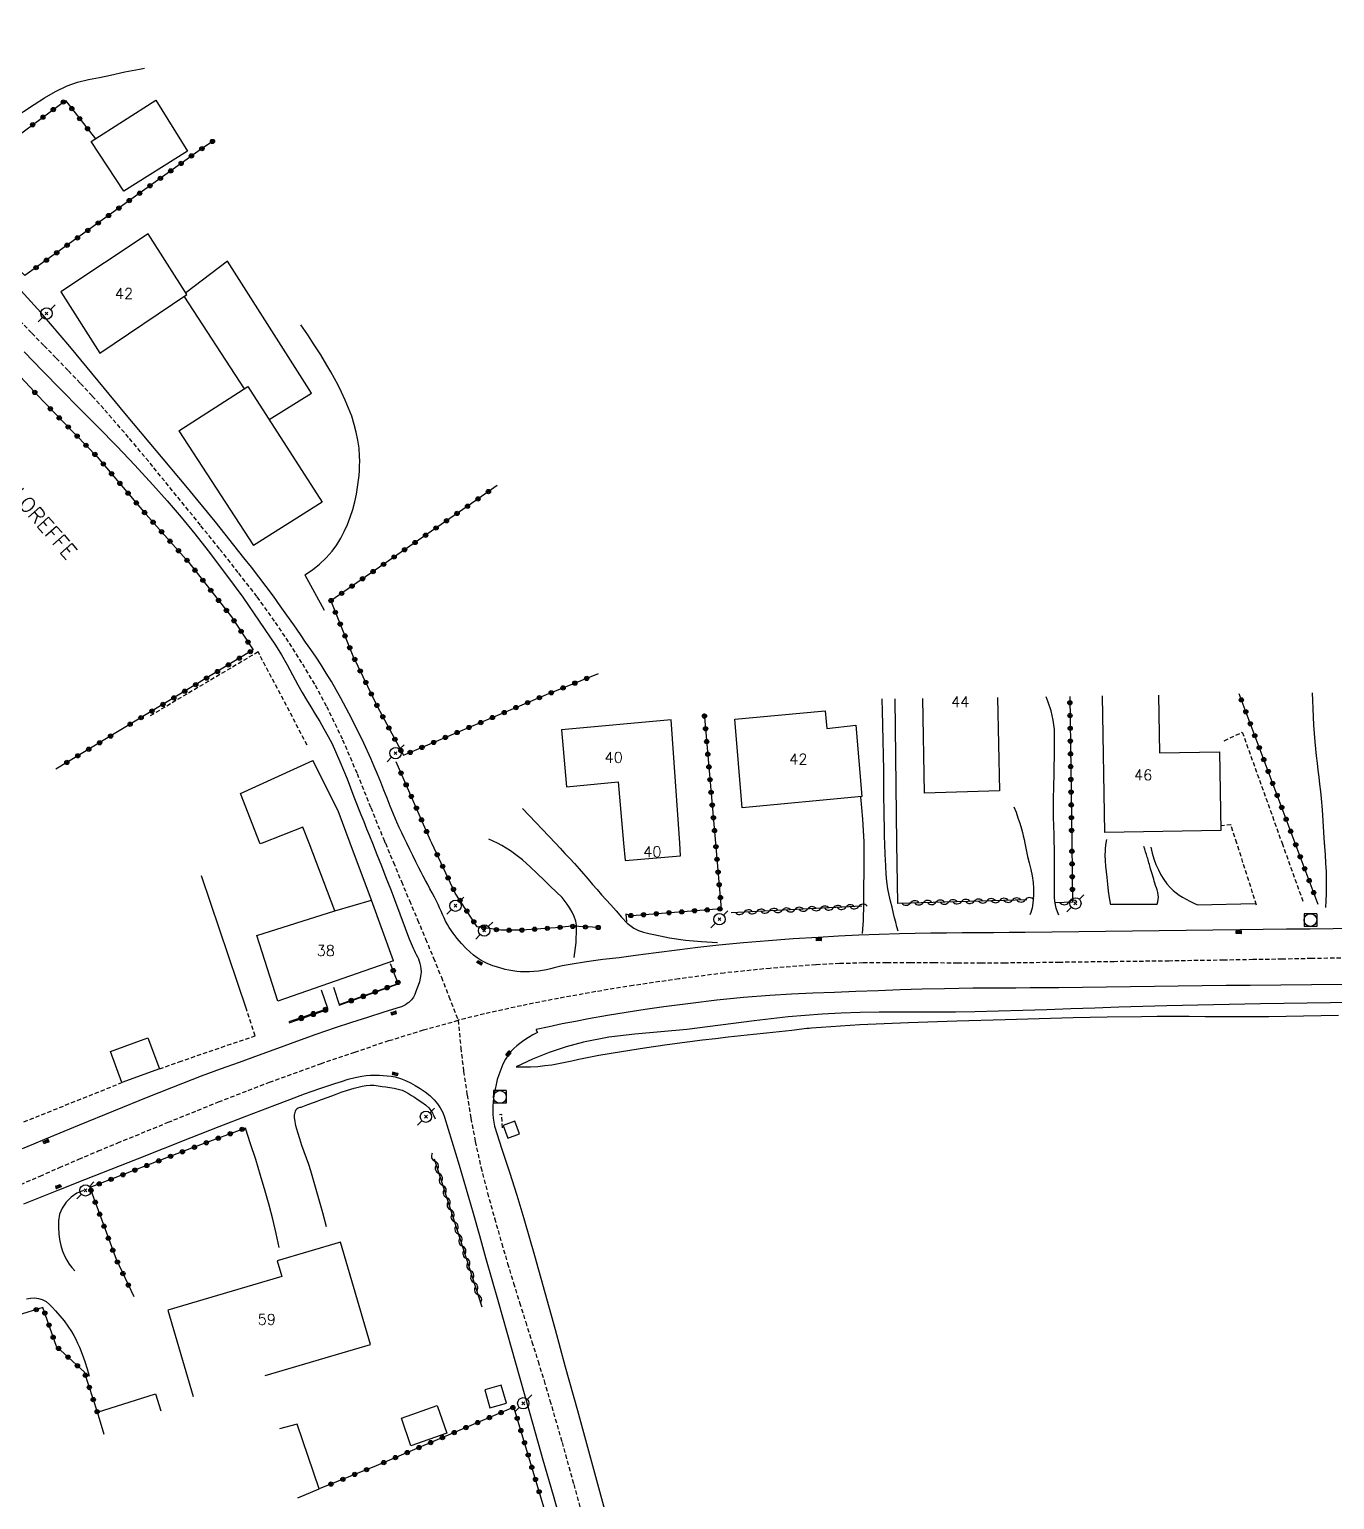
# Model space of a CAD drawing. Header units: millimetres. Extents: x 174000 to 175000, y 130000 to 130858.
# Drawn here: x 174642.2 to 174795.7, y 130093.8 to 130266.7 of the extents above; entities that cross this region are included whole.
import ezdxf
from ezdxf.enums import TextEntityAlignment as Align

# ---------------------------------------------------------------- set-up
doc = ezdxf.new("R2010")
doc.units = ezdxf.units.MM
doc.linetypes.add('DASHED', pattern=[0.75, 0.5, -0.25])
doc.layers.get('0').update_dxf_attribs({"linetype": 'CONTINUOUS'})
for name, color, linetype in [('W0001', 6, 'DASHED'), ('W0008', 7, 'CONTINUOUS'), ('W0014', 7, 'CONTINUOUS'), ('W0017', 7, 'CONTINUOUS'), ('W0101', 7, 'CONTINUOUS'), ('W0104', 1, 'CONTINUOUS'), ('W0112', 1, 'DASHED'), ('W0211', 2, 'CONTINUOUS'), ('W0214', 2, 'CONTINUOUS'), ('W0310', 3, 'CONTINUOUS'), ('W0322', 7, 'CONTINUOUS'), ('W0323', 7, 'CONTINUOUS'), ('W0330', 7, 'CONTINUOUS'), ('W0333', 7, 'CONTINUOUS'), ('W0401', 7, 'CONTINUOUS'), ('W0420', 7, 'CONTINUOUS'), ('W0473', 7, 'CONTINUOUS'), ('W0989', 7, 'CONTINUOUS'), ('W0991', 7, 'CONTINUOUS')]:
    doc.layers.add(name, color=color, linetype=linetype)
doc.styles.get("Standard").update_dxf_attribs({"font": 'romans.shx', "width": 0.85})

# ---------------------------------------------------------------- blocks, each defined once
blk = doc.blocks.new('T473')
for p, q in [((-0.166667, 0.166667), (0.166667, -0.166667)), ((-0.166667, -0.166667), (0.166667, 0.166667)), ((0.500001, 0.500001), (1.000002, 1.000002)), ((-1.000002, -1.000002), (-0.500001, -0.500001))]:
    blk.add_line(p, q)
blk.add_ellipse((0, 0), major_axis=(0.471405, 0.471405), ratio=1, start_param=5.4977871438, end_param=11.780972451)
blk = doc.blocks.new('T401')
for p, q in [((-0.3, 0.3), (0, 0.3)), ((-0.3, -0.25), (-0.3, 0.3)), ((-0.3, 0.15), (0, 0.15)), ((-0.3, 0), (0, 0)), ((0, 0.3), (0, -0.25)), ((-0.3, -0.15), (0, -0.15)), ((-0.3, -0.25), (-0.3, -0.3)), ((-0.3, -0.3), (0, -0.3)), ((0, -0.3), (0, -0.25))]:
    blk.add_line(p, q)
blk = doc.blocks.new('T420')
for p, q in [((0.75, 0.75), (-0.75, 0.75)), ((-0.75, 0.75), (-0.75, -0.75)), ((0.75, 0.75), (0.75, -0.75)), ((0.75, -0.75), (-0.75, -0.75))]:
    blk.add_line(p, q)
blk.add_ellipse((0, 0), major_axis=(-0.53, 0.53), ratio=1, start_param=3.926991, end_param=10.210176)
blk = doc.blocks.new('t310o')
at = {"color": 0, "linetype": 'Continuous'}
for centre, start, end in [((-0.5, 0.38), 216.8699, 323.1304), ((0.5, -0.37), 36.8699, 143.1303)]:
    blk.add_arc(centre, 0.625, start, end, dxfattribs=at)
blk = doc.blocks.new('t323o')
at = {"color": 0, "linetype": 'Continuous'}
for radius in [0.25, 0.15]:
    blk.add_circle((0, 0), radius, dxfattribs=at)
blk = doc.blocks.new('t322o')
at = {"color": 0, "linetype": 'Continuous'}
for radius in [0.25, 0.15]:
    blk.add_circle((0, 0), radius, dxfattribs=at)

msp = doc.modelspace()

# ---------------------------------------------------------------- linework, layer by layer
at = {"layer": 'W0001'}
for points in [[(174684.06, 130171), (174684.04, 130171.05), (174684.02, 130171.1), (174684, 130171.15), (174683.98, 130171.2), (174682.36, 130175.2), (174680.74, 130179.22), (174679.03, 130183.21), (174677.15, 130187.11), (174675.75, 130189.68), (174674.25, 130192.2), (174672.68, 130194.67), (174671.04, 130197.1), (174668.96, 130199.99), (174666.77, 130202.81), (174664.54, 130205.59), (174662.31, 130208.37), (174659.52, 130211.83), (174656.71, 130215.29), (174653.86, 130218.7), (174650.94, 130222.06), (174649.57, 130223.58), (174648.17, 130225.09), (174646.75, 130226.57), (174645.33, 130228.05), (174643.89, 130229.51), (174642.46, 130230.98), (174641.04, 130232.46)], [(174684.06, 130171), (174685, 130168.75), (174685.94, 130166.5), (174686.89, 130164.25), (174687.84, 130162), (174688.79, 130159.75), (174689.72, 130157.5), (174690.64, 130155.24), (174691.54, 130152.97), (174692.62, 130150.18)], [(174796.39, 130157.5), (174792.95, 130157.44), (174789.51, 130157.37), (174786.07, 130157.31), (174782.63, 130157.25), (174776.19, 130157.15), (174769.75, 130157.07), (174763.31, 130156.99), (174756.87, 130156.91), (174754.09, 130156.9), (174751.32, 130156.9), (174748.55, 130156.93), (174745.78, 130156.95), (174743, 130156.95), (174740.23, 130156.92), (174737.45, 130156.84), (174734.68, 130156.7), (174729.29, 130156.29), (174723.91, 130155.74), (174718.55, 130155.05), (174713.2, 130154.27), (174708.8, 130153.55), (174704.42, 130152.76), (174700.05, 130151.9), (174695.7, 130150.93), (174692.62, 130150.18)], [(174641.18, 130130.88), (174643.46, 130131.87), (174645.73, 130132.86), (174648.01, 130133.85), (174650.29, 130134.82), (174652.59, 130135.77), (174658.51, 130138.19), (174664.45, 130140.59), (174670.42, 130142.91), (174676.45, 130145.08), (174680.46, 130146.45), (174684.48, 130147.79), (174688.53, 130149.05), (174692.62, 130150.18)], [(174692.62, 130150.18), (174692.93, 130146.94), (174693.26, 130144.17), (174693.66, 130141.41), (174694.11, 130138.67), (174694.63, 130135.93), (174695.3, 130132.9), (174696.07, 130129.89), (174696.9, 130126.91), (174697.75, 130123.93), (174698.42, 130121.61), (174699.12, 130119.3), (174699.83, 130117), (174700.56, 130114.7), (174701.29, 130112.4), (174702.01, 130110.1), (174702.72, 130107.8), (174703.41, 130105.49), (174704.83, 130100.57), (174706.21, 130095.63), (174707.57, 130090.69)]]:
    msp.add_lwpolyline(points, dxfattribs=at)
at = {"layer": 'W0008'}
for points in [[(174686.57, 130171), (174686.28, 130171.62), (174685.99, 130172.23), (174685.7, 130172.86), (174685.42, 130173.48), (174685.02, 130174.41), (174684.63, 130175.34), (174684.26, 130176.28), (174683.89, 130177.22), (174683.53, 130178.16), (174683.15, 130179.1), (174682.76, 130180.03), (174682.36, 130180.95), (174681.53, 130182.75), (174680.67, 130184.53), (174679.77, 130186.29), (174678.84, 130188.04), (174678.29, 130189.03), (174677.71, 130190.02), (174677.11, 130191), (174676.5, 130191.97), (174675.91, 130192.87), (174675.3, 130193.76), (174674.68, 130194.64), (174674.07, 130195.53), (174673.28, 130196.66), (174672.49, 130197.79), (174671.7, 130198.91), (174670.89, 130200.02), (174670.04, 130201.17), (174669.18, 130202.31), (174668.31, 130203.44), (174667.43, 130204.56), (174664.03, 130208.8), (174660.58, 130213), (174657.11, 130217.17), (174653.62, 130221.33), (174650.28, 130225.36), (174646.95, 130229.4), (174643.55, 130233.38), (174640.01, 130237.25)], [(174641.58, 130228.74), (174643.74, 130226.51), (174645.93, 130224.3), (174648.11, 130222.1), (174650.3, 130219.89), (174652.47, 130217.67), (174654.61, 130215.42), (174656.71, 130213.13), (174658.39, 130211.24), (174660.04, 130209.32), (174661.65, 130207.37), (174663.22, 130205.38), (174665.28, 130202.66), (174667.29, 130199.9), (174669.24, 130197.1), (174671.14, 130194.26)], [(174671.14, 130194.26), (174671.86, 130193.13), (174672.52, 130191.96), (174673.14, 130190.77), (174673.77, 130189.6), (174674.27, 130188.73), (174674.78, 130187.87), (174675.3, 130187.01), (174675.82, 130186.16), (174676.34, 130185.3), (174676.84, 130184.43), (174677.33, 130183.55), (174677.79, 130182.66), (174678.72, 130180.62), (174679.56, 130178.55), (174680.36, 130176.46), (174681.18, 130174.38), (174681.52, 130173.54), (174681.86, 130172.69), (174682.2, 130171.85), (174682.54, 130171)], [(174682.54, 130171), (174683.07, 130169.66), (174683.6, 130168.32), (174684.13, 130166.98), (174684.65, 130165.64), (174684.97, 130164.8), (174685.29, 130163.96), (174685.6, 130163.12), (174685.91, 130162.27), (174686.22, 130161.43), (174686.54, 130160.59), (174686.86, 130159.75), (174687.2, 130158.92), (174687.31, 130158.66), (174687.44, 130158.41), (174687.57, 130158.16), (174687.7, 130157.92), (174687.83, 130157.66), (174687.94, 130157.41), (174688.05, 130157.14), (174688.13, 130156.87), (174688.2, 130156.55), (174688.24, 130156.22), (174688.25, 130155.89), (174688.24, 130155.56), (174688.17, 130155.13), (174688.06, 130154.7), (174687.93, 130154.29), (174687.77, 130153.88), (174687.65, 130153.55), (174687.51, 130153.22), (174687.35, 130152.9), (174687.15, 130152.6), (174686.99, 130152.43), (174686.81, 130152.28), (174686.62, 130152.14), (174686.42, 130152.01), (174686.27, 130151.92), (174686.11, 130151.84), (174685.95, 130151.77), (174685.78, 130151.71)], [(174798.25, 130160.96), (174795.5, 130160.93), (174792.76, 130160.91), (174790.01, 130160.88), (174787.26, 130160.85), (174784.52, 130160.82), (174781.36, 130160.79), (174778.2, 130160.75), (174775.05, 130160.71), (174771.89, 130160.67), (174768.73, 130160.63), (174765.58, 130160.59), (174762.42, 130160.55), (174759.27, 130160.51), (174757.42, 130160.5), (174755.57, 130160.48), (174753.73, 130160.47), (174751.88, 130160.46), (174750.03, 130160.44), (174748.19, 130160.42), (174746.34, 130160.39), (174744.5, 130160.34), (174742.1, 130160.27), (174739.71, 130160.18), (174737.32, 130160.07), (174734.93, 130159.93), (174732.01, 130159.75), (174729.09, 130159.53), (174726.18, 130159.29), (174723.27, 130159.01), (174720.81, 130158.74), (174718.36, 130158.43), (174715.91, 130158.1), (174713.46, 130157.78), (174711.54, 130157.54), (174709.61, 130157.31), (174707.69, 130157.06), (174705.78, 130156.76), (174705.31, 130156.67), (174704.84, 130156.57), (174704.38, 130156.45), (174703.92, 130156.34), (174703.46, 130156.22), (174702.99, 130156.12), (174702.52, 130156.03), (174702.05, 130155.96), (174701.53, 130155.9), (174701.01, 130155.87), (174700.48, 130155.86), (174699.96, 130155.88), (174699.5, 130155.92), (174699.04, 130155.98), (174698.58, 130156.06), (174698.13, 130156.17), (174697.42, 130156.37), (174696.71, 130156.6), (174696.01, 130156.87), (174695.34, 130157.2), (174694.86, 130157.51), (174694.41, 130157.85), (174693.98, 130158.23), (174693.57, 130158.62), (174693.02, 130159.2), (174692.5, 130159.8), (174692.02, 130160.43), (174691.57, 130161.09), (174691.35, 130161.46), (174691.14, 130161.83), (174690.96, 130162.22), (174690.78, 130162.61), (174690.61, 130163), (174690.44, 130163.39), (174690.26, 130163.78), (174690.07, 130164.17), (174689.82, 130164.66), (174689.56, 130165.15), (174689.3, 130165.64), (174689.04, 130166.13), (174688.77, 130166.62), (174688.51, 130167.11), (174688.25, 130167.61), (174688, 130168.1), (174687.64, 130168.82), (174687.28, 130169.55), (174686.92, 130170.27), (174686.57, 130171)], [(174796.59, 130154.4), (174792.97, 130154.37), (174789.35, 130154.33), (174785.73, 130154.29), (174782.91, 130154.26), (174780.1, 130154.22), (174777.29, 130154.18), (174774.48, 130154.14), (174771.67, 130154.1), (174768.86, 130154.07), (174766.04, 130154.03), (174763.23, 130154), (174761.55, 130153.99), (174759.87, 130153.98), (174758.19, 130153.97), (174756.51, 130153.97), (174754.83, 130153.96), (174753.15, 130153.95), (174751.47, 130153.93), (174749.79, 130153.9), (174747.19, 130153.83), (174744.59, 130153.75), (174741.99, 130153.65), (174739.39, 130153.55), (174736.86, 130153.46), (174734.33, 130153.38), (174731.8, 130153.27), (174729.28, 130153.11), (174726.15, 130152.85), (174723.03, 130152.53), (174719.92, 130152.17), (174716.81, 130151.77), (174714.59, 130151.45), (174712.37, 130151.11), (174710.16, 130150.74), (174707.96, 130150.35), (174706.41, 130150.06), (174704.86, 130149.76), (174703.32, 130149.43), (174701.78, 130149.1)], [(174685.78, 130151.71), (174683.87, 130151.13), (174681.96, 130150.53), (174680.06, 130149.91), (174678.16, 130149.28), (174675.89, 130148.5), (174673.62, 130147.69), (174671.36, 130146.86), (174669.09, 130146.04), (174666.87, 130145.24), (174664.64, 130144.43), (174662.42, 130143.61), (174660.21, 130142.77), (174656.14, 130141.16), (174652.09, 130139.51), (174648.04, 130137.84), (174644, 130136.18), (174642.68, 130135.63), (174641.36, 130135.09)], [(174701.95, 130148.73), (174701.4, 130148.46), (174700.87, 130148.16), (174700.35, 130147.82), (174699.86, 130147.46), (174699.5, 130147.17), (174699.15, 130146.86), (174698.82, 130146.52), (174698.53, 130146.16), (174698.18, 130145.6), (174697.88, 130145.01), (174697.63, 130144.4), (174697.4, 130143.78), (174697.22, 130143.22), (174697.07, 130142.65), (174696.95, 130142.08), (174696.85, 130141.51), (174696.78, 130141.03), (174696.73, 130140.55), (174696.7, 130140.07), (174696.69, 130139.59), (174696.7, 130139.13), (174696.74, 130138.67), (174696.8, 130138.21), (174696.88, 130137.75)], [(174701.77, 130149.1), (174701.95, 130148.73)], [(174691.03, 130138.81), (174691.88, 130135.99), (174692.72, 130133.16), (174693.55, 130130.33), (174694.37, 130127.5), (174695.11, 130124.9), (174695.85, 130122.3), (174696.58, 130119.71), (174697.32, 130117.11), (174698.34, 130113.51), (174699.36, 130109.91), (174700.38, 130106.32), (174701.4, 130102.72), (174702.59, 130098.53), (174703.79, 130094.35), (174704.98, 130090.17)], [(174696.88, 130137.75), (174697.77, 130135.05), (174698.65, 130132.33), (174699.5, 130129.61), (174700.33, 130126.88), (174701.59, 130122.54), (174702.81, 130118.18), (174704.01, 130113.82), (174705.21, 130109.46), (174706.64, 130104.3), (174708.07, 130099.15), (174709.49, 130093.98), (174710.9, 130088.82), (174713.01, 130080.97), (174715.05, 130073.1), (174717.06, 130065.23), (174719.07, 130057.35)]]:
    msp.add_lwpolyline(points, dxfattribs=at)
at = {"layer": 'W0014'}
for points in [[(174645.66, 130130.27), (174648.74, 130131.48), (174651.82, 130132.69), (174654.9, 130133.9), (174657.98, 130135.1), (174661.24, 130136.39), (174664.5, 130137.68), (174667.77, 130138.96), (174671.05, 130140.22), (174672.81, 130140.88), (174674.57, 130141.53), (174676.34, 130142.16), (174678.12, 130142.75), (174678.91, 130143), (174679.7, 130143.25), (174680.5, 130143.46), (174681.31, 130143.63), (174681.82, 130143.69), (174682.33, 130143.72), (174682.84, 130143.73), (174683.35, 130143.72), (174683.81, 130143.71), (174684.28, 130143.67), (174684.74, 130143.62), (174685.2, 130143.52), (174685.82, 130143.33), (174686.42, 130143.1), (174687, 130142.82), (174687.56, 130142.52), (174688.16, 130142.16), (174688.75, 130141.77), (174689.3, 130141.33), (174689.81, 130140.83), (174690.19, 130140.37), (174690.52, 130139.88), (174690.8, 130139.36), (174691.03, 130138.81)], [(174674.16, 130139.97), (174674.95, 130140.27), (174675.74, 130140.57), (174676.54, 130140.87), (174677.33, 130141.16), (174678.09, 130141.44), (174678.85, 130141.72), (174679.61, 130141.98), (174680.38, 130142.21), (174680.85, 130142.32), (174681.32, 130142.43), (174681.8, 130142.51), (174682.29, 130142.55), (174682.75, 130142.54), (174683.21, 130142.49), (174683.67, 130142.42), (174684.12, 130142.35), (174684.6, 130142.28), (174685.09, 130142.2), (174685.57, 130142.1), (174686.04, 130141.96), (174686.42, 130141.79), (174686.78, 130141.58), (174687.14, 130141.36), (174687.48, 130141.13), (174687.92, 130140.85), (174688.36, 130140.56), (174688.78, 130140.24), (174689.16, 130139.88), (174689.39, 130139.58), (174689.59, 130139.27), (174689.76, 130138.94), (174689.9, 130138.59)], [(174641.57, 130128.6), (174645.66, 130130.27)]]:
    msp.add_lwpolyline(points, dxfattribs=at)
at = {"layer": 'W0017'}
for points in [[(174674.59, 130202.56), (174675.48, 130203.14), (174676.32, 130203.81), (174677.09, 130204.54), (174677.8, 130205.33), (174678.34, 130206.06), (174678.81, 130206.84), (174679.22, 130207.65), (174679.59, 130208.47), (174679.93, 130209.33), (174680.22, 130210.21), (174680.46, 130211.11), (174680.65, 130212.02), (174680.75, 130212.57), (174680.84, 130213.12), (174680.91, 130213.68), (174680.97, 130214.23), (174681.01, 130214.79), (174681.03, 130215.35), (174681.04, 130215.91), (174681.03, 130216.48), (174680.96, 130217.43), (174680.83, 130218.37), (174680.64, 130219.31), (174680.41, 130220.23), (174680.1, 130221.2), (174679.73, 130222.15), (174679.32, 130223.08), (174678.9, 130224.01), (174678.5, 130224.82), (174678.08, 130225.62), (174677.64, 130226.41), (174677.18, 130227.19), (174676.46, 130228.4), (174675.7, 130229.59), (174674.93, 130230.76), (174674.12, 130231.92)], [(174742.78, 130171), (174742.76, 130171.72), (174742.74, 130172.44), (174742.73, 130173.16), (174742.71, 130173.89), (174742.7, 130174.6), (174742.69, 130175.31), (174742.68, 130176.03), (174742.68, 130176.74), (174742.67, 130177.45), (174742.66, 130178.17), (174742.66, 130178.88), (174742.65, 130179.59), (174742.62, 130181.34), (174742.59, 130183.09), (174742.55, 130184.83), (174742.51, 130186.58), (174742.46, 130187.86), (174742.46, 130187.95)], [(174762.71, 130171), (174762.68, 130172.02), (174762.64, 130173.04), (174762.62, 130174.06), (174762.61, 130175.08), (174762.61, 130175.81), (174762.62, 130176.55), (174762.64, 130177.28), (174762.67, 130178.02), (174762.69, 130178.75), (174762.7, 130179.49), (174762.71, 130180.22), (174762.72, 130180.96), (174762.73, 130182.08), (174762.75, 130183.21), (174762.72, 130184.35), (174762.58, 130185.48), (174762.33, 130186.54), (174762, 130187.58), (174761.74, 130188.22)], [(174793.02, 130188.67), (174793.06, 130187.77), (174793.09, 130186.85), (174793.13, 130185.87), (174793.18, 130184.88), (174793.25, 130183.9), (174793.33, 130182.92), (174793.41, 130182.08), (174793.5, 130181.25), (174793.6, 130180.42), (174793.7, 130179.58), (174793.8, 130178.75), (174793.9, 130177.92), (174794, 130177.08), (174794.08, 130176.25), (174794.19, 130174.94), (174794.29, 130173.63), (174794.37, 130172.31), (174794.45, 130171)], [(174739.93, 130176.46), (174740.06, 130175.14), (174740.16, 130173.82), (174740.24, 130172.5), (174740.3, 130171.17), (174740.3, 130171.13), (174740.3, 130171.09), (174740.31, 130171.04), (174740.31, 130171)], [(174700.19, 130175.07), (174704.07, 130171)], [(174757.95, 130175.28), (174758.21, 130174.64), (174758.44, 130174), (174758.66, 130173.35), (174758.85, 130172.69), (174758.96, 130172.27), (174759.06, 130171.85), (174759.16, 130171.42), (174759.25, 130171)], [(174697.25, 130171), (174696.24, 130171.49)], [(174706.25, 130157.55), (174706.35, 130158.14), (174706.42, 130158.73), (174706.48, 130159.33), (174706.51, 130159.92), (174706.53, 130160.39), (174706.54, 130160.87), (174706.52, 130161.35), (174706.44, 130161.82), (174706.27, 130162.37), (174706.03, 130162.89), (174705.75, 130163.38), (174705.44, 130163.85), (174704.83, 130164.6), (174704.16, 130165.29), (174703.45, 130165.95), (174702.76, 130166.6), (174701.91, 130167.42), (174701.07, 130168.24), (174700.19, 130169.03), (174699.26, 130169.76), (174698.77, 130170.1), (174698.28, 130170.42), (174697.77, 130170.72), (174697.25, 130171)], [(174704.07, 130171), (174704.63, 130170.4), (174705.18, 130169.8), (174705.74, 130169.2), (174706.29, 130168.6), (174706.83, 130167.99), (174707.36, 130167.39), (174707.89, 130166.78), (174708.42, 130166.16), (174708.95, 130165.55), (174709.48, 130164.94), (174710.02, 130164.34), (174710.57, 130163.74), (174711.19, 130163.03), (174711.81, 130162.3), (174712.48, 130161.6), (174713.26, 130161.01), (174713.82, 130160.73), (174714.42, 130160.53), (174715.02, 130160.39), (174715.62, 130160.26), (174717.48, 130159.89), (174719.35, 130159.62), (174721.24, 130159.43), (174723.12, 130159.33)], [(174740.31, 130171), (174740.33, 130169.78), (174740.32, 130168.55), (174740.3, 130167.33), (174740.29, 130166.11), (174740.28, 130165.18), (174740.27, 130164.26), (174740.26, 130163.34), (174740.24, 130162.41), (174740.22, 130161.91), (174740.19, 130161.4), (174740.16, 130160.89), (174740.13, 130160.38)], [(174744.34, 130160.65), (174744.2, 130161.18), (174744.07, 130161.7), (174743.94, 130162.22), (174743.81, 130162.75), (174743.63, 130163.47), (174743.45, 130164.19), (174743.28, 130164.91), (174743.15, 130165.65), (174743.04, 130166.51), (174742.96, 130167.38), (174742.91, 130168.25), (174742.86, 130169.12), (174742.84, 130169.59), (174742.82, 130170.06), (174742.8, 130170.53), (174742.78, 130171)], [(174759.25, 130171), (174759.32, 130170.61), (174759.4, 130170.22), (174759.48, 130169.83), (174759.56, 130169.44), (174759.75, 130168.68), (174759.94, 130167.92), (174760.12, 130167.15), (174760.23, 130166.37), (174760.27, 130165.69), (174760.27, 130165.01), (174760.22, 130164.33), (174760.14, 130163.65), (174760.09, 130163.38), (174760.02, 130163.11), (174759.94, 130162.85), (174759.85, 130162.59)], [(174763.23, 130162.53), (174763.07, 130162.94), (174762.95, 130163.35), (174762.84, 130163.76), (174762.77, 130164.19), (174762.72, 130164.63), (174762.72, 130165.08), (174762.72, 130165.53), (174762.73, 130165.98), (174762.73, 130166.39), (174762.73, 130166.81), (174762.73, 130167.22), (174762.73, 130167.63), (174762.74, 130168.05), (174762.74, 130168.46), (174762.74, 130168.88), (174762.74, 130169.29), (174762.73, 130169.72), (174762.73, 130170.15), (174762.72, 130170.57), (174762.71, 130171)], [(174769.34, 130163.77), (174769.21, 130164.57), (174769.1, 130165.37), (174769, 130166.17), (174768.91, 130166.98), (174768.84, 130167.63), (174768.77, 130168.28), (174768.73, 130168.93), (174768.71, 130169.58), (174768.71, 130169.76), (174768.72, 130169.94), (174768.72, 130170.11), (174768.73, 130170.29), (174768.75, 130170.47), (174768.76, 130170.65), (174768.78, 130170.82), (174768.8, 130171)], [(174768.8, 130171), (174768.87, 130171.45)], [(174774.81, 130163.84), (174774.88, 130164.1), (174774.93, 130164.38), (174774.95, 130164.65), (174774.94, 130164.93), (174774.89, 130165.22), (174774.81, 130165.5), (174774.71, 130165.77), (174774.62, 130166.04), (174774.54, 130166.29), (174774.47, 130166.53), (174774.4, 130166.78), (174774.33, 130167.02), (174774.25, 130167.27), (174774.18, 130167.51), (174774.11, 130167.76), (174774.04, 130168), (174773.99, 130168.17), (174773.94, 130168.34), (174773.89, 130168.51), (174773.84, 130168.69), (174773.79, 130168.86), (174773.74, 130169.03), (174773.69, 130169.2), (174773.64, 130169.37), (174773.54, 130169.68), (174773.44, 130169.99), (174773.34, 130170.31), (174773.24, 130170.62)], [(174774.08, 130170.53), (174774.23, 130169.84), (174774.42, 130169.16), (174774.66, 130168.5), (174774.95, 130167.85), (174775.25, 130167.29), (174775.59, 130166.75), (174775.96, 130166.23), (174776.38, 130165.75), (174776.7, 130165.44), (174777.04, 130165.16), (174777.4, 130164.91), (174777.77, 130164.66), (174778.2, 130164.41), (174778.65, 130164.17), (174779.1, 130163.96), (174779.56, 130163.77)], [(174794.45, 130171), (174794.46, 130170.91), (174794.47, 130170.81), (174794.47, 130170.72), (174794.48, 130170.62), (174794.54, 130169.63), (174794.61, 130168.64), (174794.66, 130167.64), (174794.68, 130166.65), (174794.68, 130165.84), (174794.67, 130165.03), (174794.63, 130164.23), (174794.58, 130163.43)], [(174667.73, 130151.5), (174662.43, 130167.17)], [(174677.29, 130151.55), (174676.54, 130153.71)], [(174677.97, 130154.09), (174678.64, 130152.02)], [(174677.13, 130125.89), (174676.69, 130127.54), (174676.25, 130129.19), (174675.78, 130130.84), (174675.31, 130132.49), (174675.07, 130133.24), (174674.8, 130133.99), (174674.53, 130134.73), (174674.25, 130135.48), (174673.99, 130136.23), (174673.75, 130136.99), (174673.55, 130137.77), (174673.4, 130138.55), (174673.39, 130138.63), (174673.38, 130138.71), (174673.37, 130138.79), (174673.37, 130138.87), (174673.37, 130138.95), (174673.37, 130139.03), (174673.38, 130139.11), (174673.4, 130139.19), (174673.44, 130139.36), (174673.49, 130139.52), (174673.58, 130139.68), (174673.69, 130139.82), (174673.79, 130139.89), (174673.91, 130139.94), (174674.03, 130139.97), (174674.15, 130139.97)], [(174671.59, 130123.48), (174671.21, 130125.14), (174670.81, 130126.8), (174670.38, 130128.45), (174669.93, 130130.09), (174669.39, 130131.95), (174668.82, 130133.81), (174668.22, 130135.67), (174667.6, 130137.51)], [(174648.56, 130130.19), (174647.79, 130129.86), (174647.1, 130129.39), (174646.51, 130128.8), (174646.05, 130128.11), (174645.76, 130127.38), (174645.63, 130126.6), (174645.63, 130125.84), (174645.67, 130125.09), (174645.75, 130124.4), (174645.9, 130123.72), (174646.11, 130123.06), (174646.38, 130122.43), (174646.62, 130121.97), (174646.9, 130121.53), (174647.21, 130121.12), (174647.56, 130120.75)], [(174641.87, 130117.43), (174642.33, 130117.53), (174642.79, 130117.56), (174643.26, 130117.5), (174643.7, 130117.37), (174644.17, 130117.12), (174644.58, 130116.78), (174644.93, 130116.41), (174645.28, 130116.03), (174645.79, 130115.46), (174646.28, 130114.86), (174646.74, 130114.24), (174647.16, 130113.59), (174647.42, 130113.15), (174647.66, 130112.69), (174647.87, 130112.22), (174648.08, 130111.75), (174648.41, 130110.92), (174648.72, 130110.08), (174648.99, 130109.22), (174649.24, 130108.36)]]:
    msp.add_lwpolyline(points, dxfattribs=at)
at = {"layer": 'W0101'}
for points in [[(174650.49, 130228.58), (174660.7, 130235.49), (174656.17, 130242.62), (174645.89, 130235.81)], [(174645.89, 130235.81), (174650.49, 130228.58)], [(174756.02, 130188.14), (174756.27, 130177.15), (174747.45, 130176.89), (174747.27, 130188.02)], [(174782.3, 130172.49), (174768.66, 130172.24), (174768.38, 130188.32)], [(174774.95, 130188.41), (174775.07, 130181.61), (174782.14, 130181.73), (174782.3, 130172.49)], [(174740.08, 130176.49), (174726.02, 130175.16), (174725.13, 130185.57), (174735.78, 130186.57), (174735.95, 130184.5), (174739.38, 130184.87)], [(174718.67, 130171), (174717.66, 130185.51), (174704.78, 130184.31), (174705.34, 130177.62), (174711.43, 130178.21), (174712.07, 130171)], [(174739.38, 130184.87), (174740.08, 130176.49)], [(174712.07, 130171), (174712.25, 130168.98), (174718.77, 130169.52)], [(174718.77, 130169.52), (174718.67, 130171)], [(174678.1, 130163.05), (174682.43, 130164.29)], [(174685, 130157.16), (174682.43, 130164.29)], [(174685, 130157.16), (174671.41, 130152.45), (174668.96, 130160.16), (174678.1, 130163.05)], [(174669.94, 130108.44), (174682.31, 130112.06), (174678.79, 130124.1), (174671.35, 130121.92), (174671.9, 130120.05), (174658.48, 130116.12), (174661.46, 130105.95)]]:
    msp.add_lwpolyline(points, dxfattribs=at)
at = {"layer": 'W0104'}
for points in [[(174660.81, 130252.34), (174653.32, 130247.65), (174649.48, 130253.49), (174657.09, 130258.33)], [(174657.49, 130144.47), (174653.08, 130142.86), (174651.74, 130146.52), (174656.15, 130148.13)], [(174697.92, 130137.81), (174698.47, 130136.33), (174699.83, 130136.83), (174699.29, 130138.31)], [(174696.36, 130104.63), (174698.3, 130105.19), (174697.69, 130107.29), (174695.76, 130106.73)], [(174685.94, 130103.43), (174690.14, 130104.89), (174691.27, 130101.64), (174687.07, 130100.18)]]:
    msp.add_lwpolyline(points, close=True, dxfattribs=at)
for points in [[(174670.38, 130220.8), (174675.38, 130223.9), (174665.49, 130239.42), (174660.58, 130235.68)], [(174667.49, 130224.42), (174660.39, 130235.28)], [(174659.79, 130219.46), (174667.89, 130224.67), (174676.62, 130211.09), (174668.55, 130206)], [(174659.79, 130219.46), (174668.55, 130206)], [(174669.31, 130171), (174667.03, 130176.83), (174675.55, 130180.71)], [(174679.94, 130171), (174678.52, 130174.81), (174675.55, 130180.71)], [(174675.09, 130171), (174674.37, 130172.89), (174669.59, 130171)], [(174669.59, 130171), (174669.35, 130170.91), (174669.31, 130171)], [(174678.1, 130163.05), (174675.09, 130171)], [(174682.43, 130164.29), (174679.94, 130171)], [(174650.98, 130101.5), (174650.2, 130104.11), (174657.02, 130106.27), (174657.64, 130104.26)], [(174676.28, 130095.11), (174673.68, 130102.71), (174671.61, 130102.16)], [(174673.77, 130094.04), (174676.28, 130095.11)]]:
    msp.add_lwpolyline(points, dxfattribs=at)
at = {"layer": 'W0112'}
for points in [[(174674.87, 130182.53), (174669.1, 130193.49), (174656.26, 130185.88)], [(174782.7, 130183.05), (174784.81, 130184.04), (174789.49, 130171)], [(174784.17, 130171), (174783.48, 130173.17), (174782.29, 130173.03)], [(174786.49, 130163.73), (174784.17, 130171)], [(174789.49, 130171), (174791.98, 130164.05)], [(174657.49, 130144.47), (174659.8, 130145.3), (174668.74, 130148.36), (174667.73, 130151.5)], [(174635.72, 130138.5), (174636.68, 130136.3), (174653.08, 130142.86)], [(174697.82, 130137.55), (174697.74, 130139.11), (174697.48, 130139.07)]]:
    msp.add_lwpolyline(points, dxfattribs=at)
at = {"layer": 'W0211'}
msp.add_lwpolyline([(174699.43, 130144.73), (174700.28, 130144.71), (174701.13, 130144.73), (174701.97, 130144.77), (174702.82, 130144.85), (174703.62, 130144.96), (174704.42, 130145.1), (174705.21, 130145.25), (174706, 130145.42), (174706.79, 130145.6), (174707.58, 130145.77), (174708.37, 130145.93), (174709.17, 130146.08), (174711.83, 130146.52), (174714.51, 130146.93), (174717.18, 130147.32), (174719.86, 130147.69), (174721.36, 130147.88), (174722.86, 130148.06), (174724.36, 130148.23), (174725.86, 130148.39), (174727.36, 130148.55), (174728.86, 130148.71), (174730.36, 130148.87), (174731.86, 130149.04), (174732.15, 130149.07), (174732.44, 130149.1), (174732.73, 130149.14), (174733.02, 130149.18), (174733.31, 130149.21), (174733.6, 130149.24), (174733.89, 130149.27), (174734.18, 130149.3), (174739.86, 130149.67), (174745.55, 130149.92), (174751.24, 130150.11), (174756.93, 130150.29), (174760.94, 130150.41), (174764.94, 130150.51), (174768.94, 130150.59), (174772.95, 130150.64), (174774.82, 130150.65), (174776.7, 130150.66), (174778.57, 130150.65), (174780.45, 130150.64), (174782.32, 130150.64), (174784.19, 130150.63), (174786.07, 130150.63), (174787.95, 130150.64), (174789.99, 130150.66), (174792.03, 130150.69), (174794.07, 130150.73), (174796.11, 130150.77)], dxfattribs=at)
at = {"layer": 'W0214'}
msp.add_lwpolyline([(174797.93, 130152.29), (174792.43, 130152.21), (174786.94, 130152.11), (174781.44, 130152), (174775.94, 130151.88), (174773.12, 130151.8), (174770.29, 130151.71), (174767.47, 130151.62), (174764.65, 130151.53), (174761.82, 130151.43), (174759, 130151.34), (174756.17, 130151.26), (174753.35, 130151.19), (174751.11, 130151.15), (174748.86, 130151.14), (174746.62, 130151.14), (174744.38, 130151.14), (174742.13, 130151.13), (174739.89, 130151.1), (174737.64, 130151.03), (174735.4, 130150.91), (174731.41, 130150.58), (174727.43, 130150.12), (174723.46, 130149.61), (174719.49, 130149.12), (174716.46, 130148.81), (174713.4, 130148.54), (174710.35, 130148.19), (174707.34, 130147.6), (174705.31, 130147.05), (174703.31, 130146.39), (174701.35, 130145.61), (174699.43, 130144.73)], dxfattribs=at)
at = {"layer": 'W0310'}
for points in [[(174759.49, 130164.36), (174744.3, 130163.93)], [(174764.86, 130164.06), (174762.88, 130163.99)], [(174740.08, 130163.58), (174724.73, 130162.83)], [(174689.79, 130133.91), (174695.42, 130116.49)]]:
    msp.add_lwpolyline(points, dxfattribs=at)
at = {"layer": 'W0322'}
msp.add_lwpolyline([(174560.61, 130352.96), (174563.15, 130345.44), (174568.01, 130332.63), (174574.08, 130318.63), (174579.52, 130305.32), (174584.23, 130295.88), (174588.56, 130287.42), (174593.17, 130279.48), (174599.24, 130269.7), (174605.96, 130262.57), (174615.42, 130252.13), (174625.68, 130241.98), (174634.64, 130232.74), (174643.86, 130222.9)], dxfattribs=at)
at = {"layer": 'W0323'}
for points in [[(174663.84, 130253.56), (174662.29, 130252.51), (174641.67, 130237.71), (174632.1, 130247.71), (174646.45, 130258.3), (174649.97, 130253.8)], [(174643.86, 130222.9), (174650.18, 130216.43), (174655.62, 130210), (174660.97, 130203.98), (174665.97, 130197.59), (174668.51, 130193.72), (174652.77, 130184.2)], [(174697.21, 130213.05), (174694.71, 130211.29), (174677.64, 130199.49), (174680.25, 130193.04), (174683.15, 130187.01), (174686.18, 130181.34), (174703.01, 130188.46), (174709.12, 130190.94)], [(174764.53, 130188.26), (174764.76, 130171)], [(174791.03, 130171), (174784.44, 130188.55)], [(174721.55, 130186.25), (174722.89, 130171)], [(174652.77, 130184.2), (174645.33, 130179.72)], [(174689.53, 130171), (174689.37, 130171.33), (174685.32, 130180.56)], [(174709.22, 130161.08), (174705.99, 130161.23), (174704.08, 130161.06), (174700.06, 130160.77), (174697.64, 130160.77), (174694.84, 130161.17), (174692.27, 130165.13), (174689.53, 130171)], [(174722.89, 130171), (174723.56, 130163.29), (174713.02, 130162.48), (174712.32, 130162.65), (174712.42, 130161.79)], [(174764.76, 130171), (174764.86, 130164.06)], [(174793.73, 130163.79), (174791.03, 130171)], [(174678.64, 130152.02), (174685.58, 130154.51), (174684.68, 130156.82)], [(174678.63, 130151.95), (174685.58, 130154.48)], [(174672.75, 130150.04), (174677.29, 130151.55)], [(174672.75, 130149.9), (174677.27, 130151.44)], [(174667.6, 130137.51), (174661.28, 130135.14), (174649.32, 130130.53), (174652.4, 130122.1), (174654.48, 130117.7)], [(174650.2, 130104.11), (174648.67, 130108.82), (174645.38, 130111.85), (174643.79, 130116.41), (174640.75, 130115.49), (174638.39, 130113.6), (174635.64, 130110.4), (174624.04, 130095.48)], [(174680.37, 130069.16), (174686.17, 130071.58), (174706.48, 130080.3), (174699.17, 130104.71), (174682.99, 130097.82)], [(174682.99, 130097.82), (174676.28, 130095.11)]]:
    msp.add_lwpolyline(points, dxfattribs=at)
at = {"layer": 'W0330'}
msp.add_lwpolyline([(174631.07, 130247.33), (174632.04, 130248.76), (174633.1, 130250.12), (174634.25, 130251.42), (174635.47, 130252.64), (174636.9, 130253.86), (174638.41, 130254.96), (174639.97, 130256), (174641.53, 130257.01), (174642.76, 130257.82), (174644, 130258.63), (174645.29, 130259.37), (174646.63, 130260.01), (174647.88, 130260.44), (174649.16, 130260.76), (174650.45, 130261.02), (174651.74, 130261.29), (174653.44, 130261.65), (174655.15, 130261.99), (174655.73, 130262.1)], dxfattribs=at)
at = {"layer": 'W0333'}
for points in [[(174674.59, 130202.56), (174676.86, 130198.41)], [(174744.21, 130171), (174743.99, 130187.97)], [(174744.3, 130163.93), (174744.21, 130171)], [(174769.44, 130163.83), (174774.81, 130163.84)], [(174779.56, 130163.77), (174786.33, 130163.92)]]:
    msp.add_lwpolyline(points, dxfattribs=at)

# ---------------------------------------------------------------- block references
at = {"layer": 'W0310'}
for p, rotation in [((174735.22, 130163.34), 182.782710394624), ((174736.72, 130163.41), 182.782710394624), ((174738.21, 130163.49), 182.782710394624), ((174739.71, 130163.56), 182.782710394624), ((174745.8, 130163.97), 181.6179454592558), ((174747.3, 130164.01), 181.6179454592558), ((174748.8, 130164.06), 181.6179454592558), ((174750.3, 130164.1), 181.6179454592558), ((174751.8, 130164.14), 181.6179454592558), ((174753.3, 130164.18), 181.6179454592558), ((174754.8, 130164.23), 181.6179454592558), ((174756.3, 130164.27), 181.6179454592558), ((174757.79, 130164.31), 181.6179454592558), ((174759.29, 130164.35), 181.6179454592558), ((174764.38, 130164.04), 182.0878329368442), ((174726.23, 130162.9), 182.782710394624), ((174727.73, 130162.98), 182.782710394624), ((174729.22, 130163.05), 182.782710394624), ((174730.72, 130163.12), 182.782710394624), ((174732.22, 130163.2), 182.782710394624), ((174733.72, 130163.27), 182.782710394624), ((174689.88, 130133.62), 287.9322977232518), ((174690.34, 130132.19), 287.9322977232518), ((174690.8, 130130.76), 287.9322977232518), ((174691.27, 130129.33), 287.9322977232518), ((174691.73, 130127.91), 287.9322977232518), ((174692.19, 130126.48), 287.9322977232518), ((174692.65, 130125.05), 287.9322977232518), ((174693.11, 130123.63), 287.9322977232518), ((174693.58, 130122.2), 287.9322977232518), ((174694.04, 130120.77), 287.9322977232518), ((174694.5, 130119.34), 287.9322977232518), ((174694.96, 130117.92), 287.9322977232518)]:
    msp.add_blockref('t310o', p, dxfattribs=dict(at, rotation=rotation))
at = {"layer": 'W0322', "rotation": 313.1351589109556}
msp.add_blockref('t322o', (174642.84, 130223.99), dxfattribs=at)
at = {"layer": 'W0323'}
for p, rotation in [((174645.01, 130257.23), 36.41090865863112), ((174646.21, 130258.12), 36.41090865863112), ((174647.19, 130257.35), 308.0405117664515), ((174642.59, 130255.45), 36.41090865863112), ((174643.8, 130256.34), 36.41090865863112), ((174648.12, 130256.16), 308.0405117664515), ((174649.04, 130254.98), 308.0405117664515), ((174663.73, 130253.48), 213.9246488495729), ((174661.26, 130251.78), 215.6790876727833), ((174662.49, 130252.64), 213.9246488495729), ((174658.83, 130250.03), 215.6790876727833), ((174660.05, 130250.9), 215.6790876727833), ((174656.39, 130248.28), 215.6790876727833), ((174657.61, 130249.15), 215.6790876727833), ((174653.95, 130246.53), 215.6790876727833), ((174655.17, 130247.4), 215.6790876727833), ((174651.52, 130244.78), 215.6790876727833), ((174652.73, 130245.65), 215.6790876727833), ((174649.08, 130243.03), 215.6790876727833), ((174650.3, 130243.9), 215.6790876727833), ((174646.64, 130241.28), 215.6790876727833), ((174647.86, 130242.15), 215.6790876727833), ((174644.21, 130239.53), 215.6790876727833), ((174645.42, 130240.4), 215.6790876727833), ((174642.99, 130238.65), 215.6790876727833), ((174644.67, 130222.07), 314.3095067400588), ((174645.72, 130220.99), 314.3095067400588), ((174646.77, 130219.92), 314.3095067400588), ((174647.82, 130218.85), 314.3095067400588), ((174648.86, 130217.77), 314.3095067400588), ((174649.91, 130216.7), 314.3095067400588), ((174650.9, 130215.57), 310.2774889418113), ((174651.87, 130214.43), 310.2774889418113), ((174652.84, 130213.29), 310.2774889418113), ((174653.81, 130212.14), 310.2774889418113), ((174696.18, 130212.33), 215.0258455813847), ((174654.78, 130211), 310.2774889418113), ((174693.72, 130210.61), 214.6741974117834), ((174694.95, 130211.47), 215.0258455813847), ((174655.75, 130209.86), 311.6181813885466), ((174656.75, 130208.73), 311.6181813885466), ((174691.25, 130208.9), 214.6741974117834), ((174692.49, 130209.76), 214.6741974117834), ((174657.75, 130207.61), 311.6181813885466), ((174658.74, 130206.49), 311.6181813885466), ((174688.79, 130207.2), 214.6741974117834), ((174690.02, 130208.05), 214.6741974117834), ((174659.74, 130205.37), 311.6181813885466), ((174686.32, 130205.49), 214.6741974117834), ((174687.55, 130206.34), 214.6741974117834), ((174660.74, 130204.25), 311.6181813885466), ((174661.68, 130203.08), 308.0366449893816), ((174683.85, 130203.78), 214.6741974117834), ((174685.09, 130204.64), 214.6741974117834), ((174662.6, 130201.9), 308.0366449893816), ((174681.38, 130202.08), 214.6741974117834), ((174682.62, 130202.93), 214.6741974117834), ((174663.53, 130200.72), 308.0366449893816), ((174664.45, 130199.54), 308.0366449893816), ((174678.92, 130200.37), 214.6741974117834), ((174680.15, 130201.22), 214.6741974117834), ((174665.37, 130198.36), 308.0366449893816), ((174677.68, 130199.52), 214.6741974117834), ((174678.18, 130198.14), 292.023141272259), ((174666.26, 130197.15), 303.2681015679209), ((174678.75, 130196.75), 292.023141272259), ((174667.09, 130195.9), 303.2681015679209), ((174667.91, 130194.64), 303.2681015679209), ((174679.31, 130195.36), 292.023141272259), ((174666.89, 130192.74), 211.1485809862134), ((174668.18, 130193.51), 211.1485809862134), ((174679.87, 130193.97), 292.023141272259), ((174664.32, 130191.18), 211.1485809862134), ((174665.61, 130191.96), 211.1485809862134), ((174680.46, 130192.6), 295.6725106081363), ((174681.11, 130191.24), 295.6725106081363), ((174661.76, 130189.63), 211.1485809862134), ((174663.04, 130190.41), 211.1485809862134), ((174681.76, 130189.89), 295.6725106081363), ((174704.95, 130189.25), 22.03915226670431), ((174706.34, 130189.81), 22.03915226670431), ((174707.73, 130190.37), 22.03915226670431), ((174659.19, 130188.08), 211.1485809862134), ((174660.47, 130188.86), 211.1485809862134), ((174682.41, 130188.54), 295.6725106081363), ((174700.79, 130187.52), 22.95041941865934), ((174702.17, 130188.11), 22.95041941865934), ((174703.56, 130188.68), 22.03915226670431), ((174784.7, 130187.85), 110.5757238462953), ((174655.34, 130185.75), 211.1485809862134), ((174656.62, 130186.53), 211.1485809862134), ((174657.91, 130187.31), 211.1485809862134), ((174683.06, 130187.19), 295.6725106081363), ((174683.76, 130185.86), 298.122787284528), ((174696.65, 130185.77), 22.95041941865934), ((174698.03, 130186.35), 22.95041941865934), ((174699.41, 130186.94), 22.95041941865934), ((174721.58, 130185.94), 275.0027536575978), ((174764.54, 130187.5), 270.7829266061783), ((174764.56, 130186), 270.7829266061783), ((174785.23, 130186.45), 110.5757238462953), ((174654.05, 130184.98), 211.1485809862134), ((174684.47, 130184.54), 298.122787284528), ((174692.5, 130184.01), 22.95041941865934), ((174693.89, 130184.6), 22.95041941865934), ((174695.27, 130185.18), 22.95041941865934), ((174721.71, 130184.45), 275.0027536575978), ((174764.58, 130184.5), 270.7829266061783), ((174785.76, 130185.04), 110.5757238462953), ((174650.47, 130182.81), 211.0659799572914), ((174651.75, 130183.59), 211.0659799572914), ((174685.18, 130183.21), 298.122787284528), ((174689.74, 130182.84), 22.95041941865934), ((174691.12, 130183.43), 22.95041941865934), ((174721.84, 130182.95), 275.0027536575978), ((174764.6, 130183), 270.7829266061783), ((174786.28, 130183.64), 110.5757238462953), ((174647.9, 130181.27), 211.0659799572914), ((174649.18, 130182.04), 211.0659799572914), ((174685.88, 130181.89), 298.122787284528), ((174686.98, 130181.67), 22.95041941865934), ((174688.36, 130182.26), 22.95041941865934), ((174721.97, 130181.46), 275.0027536575978), ((174764.62, 130181.5), 270.7829266061783), ((174786.81, 130182.23), 110.5757238462953), ((174787.34, 130180.83), 110.5757238462953), ((174646.61, 130180.49), 211.0659799572914), ((174685.9, 130179.24), 113.7039154526829), ((174722.1, 130179.97), 275.0027536575978), ((174764.64, 130180), 270.7829266061783), ((174787.87, 130179.43), 110.5757238462953), ((174686.5, 130177.86), 113.7039154526829), ((174722.23, 130178.47), 275.0027536575978), ((174764.66, 130178.5), 270.7829266061783), ((174788.39, 130178.02), 110.5757238462953), ((174687.11, 130176.49), 113.7039154526829), ((174722.36, 130176.98), 275.0027536575978), ((174722.49, 130175.48), 275.0027536575978), ((174764.68, 130177), 270.7829266061783), ((174764.7, 130175.5), 270.7829266061783), ((174788.92, 130176.62), 110.5757238462953), ((174687.71, 130175.12), 113.7039154526829), ((174688.31, 130173.74), 113.7039154526829), ((174722.63, 130173.99), 275.0027536575978), ((174764.72, 130174), 270.7829266061783), ((174789.45, 130175.21), 110.5757238462953), ((174789.97, 130173.81), 110.5757238462953), ((174688.91, 130172.37), 113.7039154526829), ((174722.76, 130172.49), 275.0027536575978), ((174764.74, 130172.5), 270.7829266061783), ((174790.5, 130172.4), 110.5757238462953), ((174722.92, 130170.59), 275.0027536575872), ((174791.1, 130170.81), 110.5757238463129), ((174690.16, 130169.64), 115.0821419605532), ((174723.05, 130169.1), 275.0027536575872), ((174764.78, 130170.06), 270.7829266061393), ((174764.8, 130168.56), 270.7829266061393), ((174791.63, 130169.41), 110.5757238463129), ((174690.8, 130168.28), 115.0821419605532), ((174691.43, 130166.92), 115.0821419605532), ((174723.18, 130167.6), 275.0027536575872), ((174764.82, 130167.06), 270.7829266061393), ((174792.15, 130168), 110.5757238463129), ((174692.07, 130165.57), 115.0821419605532), ((174723.31, 130166.11), 275.0027536575872), ((174764.84, 130165.56), 270.7829266061393), ((174792.68, 130166.6), 110.5757238463129), ((174793.21, 130165.19), 110.5757238463129), ((174692.83, 130164.28), 122.9435630474358), ((174723.45, 130164.61), 275.0027536575872), ((174693.64, 130163.02), 122.9435630474358), ((174694.46, 130161.76), 122.9435630474358), ((174712.93, 130162.5), 166.3706524201272), ((174714.42, 130162.59), 184.3430348402242), ((174715.92, 130162.7), 184.3430348402242), ((174717.41, 130162.82), 184.3430348402242), ((174718.91, 130162.93), 184.3430348402242), ((174720.41, 130163.05), 184.3430348402242), ((174721.9, 130163.16), 184.3430348402242), ((174723.4, 130163.27), 184.3430348402242), ((174695.63, 130161.06), 171.9186746510849), ((174697.12, 130160.84), 171.9186746510849), ((174698.61, 130160.77), 180.094625478832), ((174700.11, 130160.78), 184.1088949917566), ((174701.61, 130160.89), 184.1088949917566), ((174703.1, 130160.99), 184.1088949917566), ((174704.6, 130161.11), 184.8931178310338), ((174706.09, 130161.22), 177.4504805002869), ((174707.59, 130161.15), 177.4504805002869), ((174709.09, 130161.09), 177.4504805002869), ((174684.99, 130156.03), 111.1403997038099), ((174685.53, 130154.63), 111.1403997038099), ((174681.45, 130152.97), 20.01356679522153), ((174681.47, 130153.03), 19.74796239191923), ((174682.86, 130153.49), 20.01356679522153), ((174682.88, 130153.54), 19.74796239191923), ((174684.27, 130154), 20.01356679522153), ((174684.29, 130154.04), 19.74796239191923), ((174677.01, 130151.35), 18.77984880042882), ((174677.02, 130151.46), 18.40845979129336), ((174680.04, 130152.46), 20.01356679522153), ((174680.05, 130152.52), 19.74796239191923), ((174674.17, 130150.38), 18.77984880042882), ((174674.17, 130150.51), 18.40845979129336), ((174675.59, 130150.86), 18.77984880042882), ((174675.59, 130150.98), 18.40845979129336), ((174667.22, 130137.37), 200.5997748606719), ((174663.01, 130135.79), 200.5997748606719), ((174664.41, 130136.32), 200.5997748606719), ((174665.82, 130136.85), 200.5997748606719), ((174658.81, 130134.19), 201.096570215008), ((174660.2, 130134.73), 201.096570215008), ((174661.61, 130135.26), 200.5997748606719), ((174654.61, 130132.57), 201.096570215008), ((174656.01, 130133.11), 201.096570215008), ((174657.41, 130133.65), 201.096570215008), ((174650.41, 130130.95), 201.096570215008), ((174651.81, 130131.49), 201.096570215008), ((174653.21, 130132.03), 201.096570215008), ((174649.44, 130130.21), 290.0305751840286), ((174649.95, 130128.8), 290.0305751840286), ((174650.47, 130127.39), 290.0305751840286), ((174650.98, 130125.98), 290.0305751840286), ((174651.49, 130124.57), 290.0305751840286), ((174652.01, 130123.16), 290.0305751840286), ((174652.55, 130121.77), 295.3904310251873), ((174653.2, 130120.41), 295.3904310251873), ((174653.84, 130119.06), 295.3904310251873), ((174643.01, 130116.17), 196.7286249099485), ((174644.02, 130115.76), 109.1590334762294), ((174644.51, 130114.35), 109.1590334762294), ((174645, 130112.93), 109.1590334762294), ((174645.64, 130111.61), 137.4659322913874), ((174646.74, 130110.59), 137.4659322913874), ((174647.85, 130109.58), 137.4659322913874), ((174648.79, 130108.46), 107.9081732020273), ((174649.25, 130107.03), 107.9081732020273), ((174649.71, 130105.6), 107.9081732020273), ((174699.05, 130104.66), 203.0676925142872), ((174650.17, 130104.18), 107.9081732020273), ((174694.91, 130102.9), 203.0676925142872), ((174696.29, 130103.48), 203.0676925142872), ((174697.67, 130104.07), 203.0676925142872), ((174699.56, 130103.4), 106.6686658150889), ((174690.77, 130101.13), 203.0676925142872), ((174692.15, 130101.72), 203.0676925142872), ((174693.53, 130102.31), 203.0676925142872), ((174699.99, 130101.96), 106.6686658150889), ((174686.63, 130099.37), 203.0676925142872), ((174688.01, 130099.96), 203.0676925142872), ((174689.39, 130100.55), 203.0676925142872), ((174700.42, 130100.52), 106.6686658150889), ((174683.87, 130098.19), 203.0676925142872), ((174685.25, 130098.78), 203.0676925142872), ((174700.85, 130099.09), 106.6686658150889), ((174701.28, 130097.65), 106.6686658150889), ((174679.06, 130096.23), 202.0190953355479), ((174680.45, 130096.8), 202.0190953355479), ((174681.85, 130097.36), 202.0190953355479), ((174701.71, 130096.21), 106.6686658150889), ((174677.67, 130095.67), 202.0190953355479), ((174702.14, 130094.78), 106.6686658150889)]:
    msp.add_blockref('t323o', p, dxfattribs=dict(at, rotation=rotation))
at = {"layer": 'W0401'}
for p, rotation in [((174784.41, 130160.69), 90.65528766572568), ((174735.04, 130159.85), 93.45596575375434), ((174695.21, 130157.08), 59.93296017522493), ((174685.01, 130151.17), 106.9619544977809), ((174698.41, 130146.35), 143.5490375794915), ((174685.15, 130143.74), 256.6622499711311), ((174644.12, 130136.06), 112.310921523628), ((174645.65, 130130.51), 291.4506983575671)]:
    msp.add_blockref('T401', p, dxfattribs=dict(at, rotation=rotation))
at = {"layer": 'W0420'}
for p in [(174792.83, 130161.96), (174697.52, 130141.18)]:
    msp.add_blockref('T420', p, dxfattribs=at)
at = {"layer": 'W0473'}
for p in [(174644.22, 130233.27), (174685.26, 130181.58), (174692.3, 130163.65), (174765.19, 130163.93), (174723.34, 130162.06), (174695.68, 130160.73), (174688.83, 130138.85), (174648.8, 130130.19), (174700.28, 130105.16)]:
    msp.add_blockref('T473', p, dxfattribs=at)

# ---------------------------------------------------------------- texts
at = {"layer": 'W0989'}
msp.add_text('RUE DE FLOREFFE', height=1.75, rotation=311.2854, dxfattribs=at).set_placement((174632.46, 130220.33))
at = {"layer": 'W0991'}
for s, p in [('42', (174653.33, 130235.6)), ('44', (174751.65, 130187.62)), ('40', (174710.9, 130181.09)), ('42', (174732.62, 130180.87)), ('46', (174773.16, 130179.02)), ('40', (174715.45, 130169.99)), ('38', (174677.05, 130158.37)), ('59', (174670.12, 130115.03))]:
    msp.add_text(s, height=1.25, dxfattribs=at).set_placement(p, align=Align.MIDDLE_CENTER)

doc.saveas('drawing.dxf')
